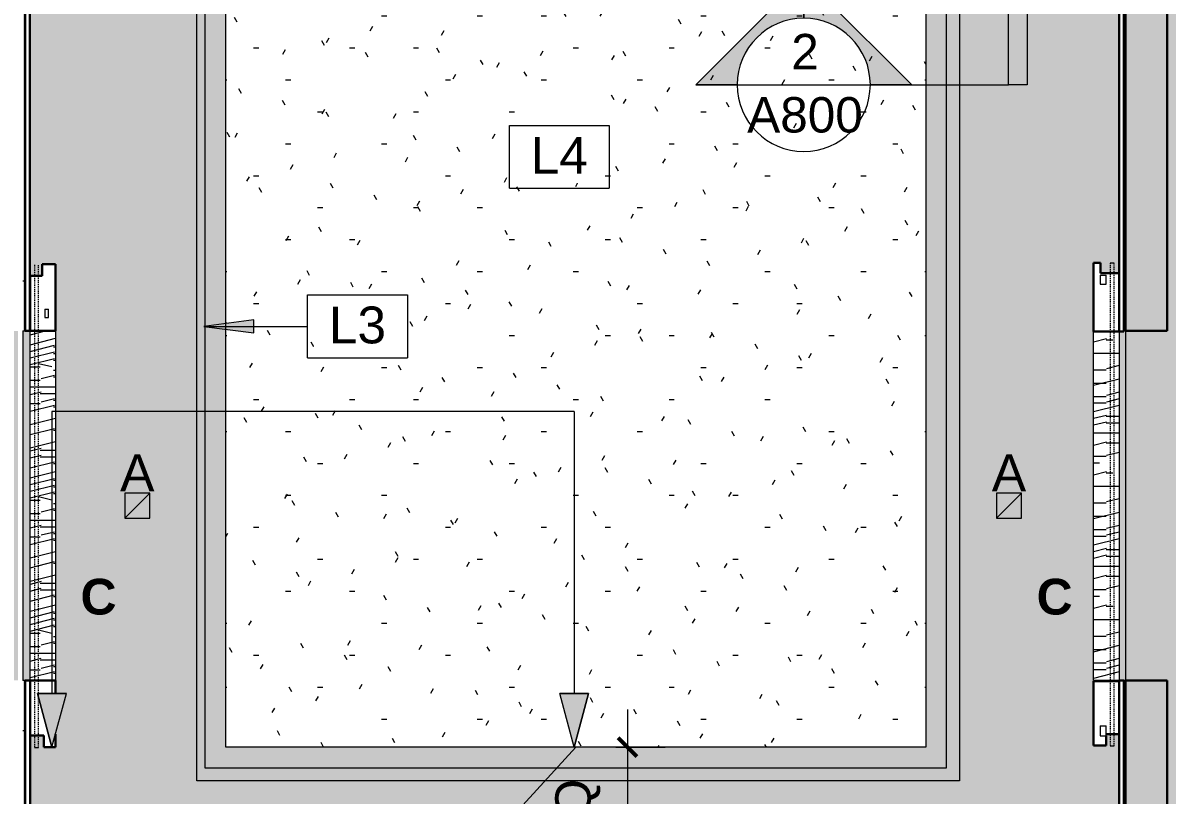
# Model space of a CAD drawing. Header units: inches. Extents: x -653 to 646, y -622 to -20.
# Drawn here: x -173.6 to -36.1, y -454.6 to -361.8 of the extents above; entities that cross this region are included whole.
import ezdxf

# ---------------------------------------------------------------- set-up
doc = ezdxf.new("R2010")
doc.units = ezdxf.units.IN
doc.header["$MEASUREMENT"] = 0
doc.linetypes.add('Hidden 1_8_', pattern=[0.1875, 0.125, -0.0625])
for name, color, linetype, lineweight in [('06_555 11th St_dwg', 8, 'Continuous', 9), ('A-ANNO-DIMS', 211, 'Continuous', 9), ('A-ANNO-DIMS-48', 211, 'Continuous', 9), ('A-ANNO-KEYN', 231, 'Continuous', 9), ('A-ANNO-NOTE', 131, 'Continuous', 9), ('A-CLNG', 13, 'Continuous', 18), ('A-CLNG-IDEN', 151, 'Continuous', 9), ('A-CLNG-PATT', 13, 'Continuous', 18), ('A-DETL', 90, 'Continuous', 9), ('A-DETL-GENF', 92, 'Continuous', 9), ('A-DETL-HDLN', 90, 'Hidden 1_8_', 9), ('A-DETL-THIN', 151, 'Continuous', 9), ('A-WALL-PATT', 111, 'Continuous', 18), ('E-LITE-EQPM', 33, 'Continuous', 9), ('E-LITE-EQPM-IDEN', 33, 'Continuous', 9), ('G-ANNO-SYMB', 111, 'Continuous', 9), ('G-ANNO-TEXT', 231, 'Continuous', 9), ('I-WALL', 2, 'Continuous', 18), ('Q-CASE', 31, 'Continuous', 9), ('W', 7, 'Continuous', 9)]:
    doc.layers.add(name, color=color, linetype=linetype, lineweight=lineweight)
doc.styles.add('Arial_2', font='arial.ttf', dxfattribs={"height": 4.425898})
doc.styles.add('Swis721 Lt BT', font='swissl.ttf', dxfattribs={"height": 4.257319})
doc.styles.add('Swis721 Lt BT_B', font='', dxfattribs={"height": 4.291988})
doc.styles.get('Swis721 Lt BT_B').set_extended_font_data('Swis721 Lt BT', bold=True)
doc.dimstyles.new('OTJ_-_3_32__Linear__1_2__Tolerance', dxfattribs={"dimscale": 12, "dimtxt": 4.5, "dimasz": 0.1875, "dimexe": 0.375, "dimexo": 0.25, "dimgap": 0.25, "dimtad": 1, "dimdec": 1, "dimrnd": 0.5, "dimzin": 3, "dimdsep": 46, "dimlunit": 4, "dimtxsty": 'Swis721 Lt BT', "dimblk1": 'OBLIQUE', "dimblk2": 'OBLIQUE', "dimsah": 1, "dimcen": 0.09, "dimdle": 0.375, "dimazin": 0, "dimtfac": 1, "dimtdec": 4, "dimtix": 1, "dimtmove": 0, "dimatfit": 3, "dimfxl": 1, "dimtvp": 1, "dimfrac": 2, "dimtolj": 1, "dimtzin": 0, "dimarcsym": 2})
pattern_1 = [(0, (0, 0), (15.36, 3.84), [0.634, -10.886, 0.634, -10.886, -61.44]), (0, (0, 0), (15.36, 3.84), [-23.04, 0.634, -22.406, 0.634, -10.886, -26.88]), (0, (0, 0), (15.36, 3.84), [-57.6, 0.634, -7.046, 0.634, -18.566]), (120, (5.76, 1.92), (-11.005538, 11.38215), [0.634, -10.886, 0.634, -10.886, -61.44]), (120, (5.76, 1.92), (-11.005538, 11.38215), [-23.04, 0.634, -22.406, 0.634, -10.886, -26.88]), (120, (5.76, 1.92), (-11.005538, 11.38215), [-57.6, 0.634, -7.046, 0.634, -18.566]), (240, (7.68, 9.6), (-4.354462, -15.22215), [0.634, -10.886, 0.634, -10.886, -61.44]), (240, (7.68, 9.6), (-4.354462, -15.22215), [-23.04, 0.634, -22.406, 0.634, -10.886, -26.88]), (240, (7.68, 9.6), (-4.354462, -15.22215), [-57.6, 0.634, -7.046, 0.634, -18.566])]

# ---------------------------------------------------------------- blocks, each defined once
blk = doc.blocks.new('COVE LIGHT - COVE LIGHT-5210953-FIRST FLOOR')
at = {"layer": 'E-LITE-EQPM'}
for p, q in [((-152.73, -452.86), (-152.73, -170.95)), ((-61.09, -170.95), (-61.09, -452.86)), ((-151.76, -172.14), (-151.76, -451.29)), ((-62.64, -451.29), (-62.64, -172.14)), ((-151.76, -451.29), (-62.64, -451.29)), ((-61.09, -452.86), (-152.73, -452.86))]:
    blk.add_line(p, q, dxfattribs=at)
blk = doc.blocks.new('ELEV DOOR COVE - ELEV DOOR COVE-5210991-FIRST FLOOR')
at = {"layer": 'E-LITE-EQPM'}
for p, q in [((-44.2, -392.12), (-44.2, -393.2)), ((-44.2, -392.12), (-43.48, -392.12)), ((-44.2, -393.2), (-43.48, -393.2)), ((-43.48, -393.2), (-43.48, -392.12)), ((-171.01, -396.18), (-171.01, -397.18)), ((-171.01, -396.18), (-170.57, -396.18)), ((-171.01, -397.18), (-170.57, -397.18)), ((-170.57, -397.18), (-170.57, -396.18)), ((-44.2, -440.79), (-44.2, -440.86)), ((-43.48, -440.86), (-43.48, -440.79)), ((-44.2, -446.26), (-44.2, -447.46)), ((-44.2, -446.26), (-43.48, -446.26)), ((-43.48, -447.46), (-43.48, -446.26)), ((-44.2, -447.46), (-43.48, -447.46))]:
    blk.add_line(p, q, dxfattribs=at)
blk = doc.blocks.new('GLASS PANEL2 - GLASS PANEL-5234145-FIRST FLOOR')
at = {"layer": 'Q-CASE', "lineweight": 30}
for p, q in [((-173.35, -165.17), (-172.78, -165.17)), ((-173.35, -231.17), (-173.35, -165.17)), ((-172.78, -165.17), (-172.78, -231.17)), ((-172.78, -231.17), (-173.35, -231.17))]:
    blk.add_line(p, q, dxfattribs=at)
blk = doc.blocks.new('GLASS PANEL3 - GLASS PANEL-5234210-FIRST FLOOR')
at = {"layer": 'Q-CASE', "lineweight": 30}
for p, q in [((-173.35, -440.79), (-172.78, -440.79)), ((-173.35, -460.29), (-173.35, -440.79)), ((-172.78, -440.79), (-172.78, -460.29)), ((-173.14, -460.29), (-173.35, -460.29))]:
    blk.add_line(p, q, dxfattribs=at)
blk = doc.blocks.new('GLASS PANEL4 - GLASS PANEL-5234266-FIRST FLOOR')
at = {"layer": 'Q-CASE', "lineweight": 30}
for p, q in [((-173.35, -165.17), (-172.78, -165.17)), ((-173.35, -184.67), (-173.35, -165.17)), ((-172.78, -165.17), (-172.78, -184.67)), ((-172.78, -184.67), (-173.35, -184.67))]:
    blk.add_line(p, q, dxfattribs=at)
blk = doc.blocks.new('GLASS PANEL5 - GLASS PANEL-5234304-FIRST FLOOR')
at = {"layer": 'Q-CASE', "lineweight": 30}
for p, q in [((-173.35, -118.6), (-172.78, -118.6)), ((-173.35, -184.67), (-173.35, -118.6)), ((-172.78, -118.6), (-172.78, -184.67)), ((-172.78, -184.67), (-173.35, -184.67))]:
    blk.add_line(p, q, dxfattribs=at)
blk = doc.blocks.new('Glass Panels4 - Glass Panels-5235762-FIRST FLOOR')
at = {"layer": 'Q-CASE'}
h = blk.add_hatch(dxfattribs=at)
h.set_pattern_fill('FP_4', color=256, style=0, pattern_type=2)
h.set_pattern_definition([(0, (-3377.969, -2906.731), (0, -16), [3.2, -4.8, 1.6, -6.4]), (0, (-3366.769, -2907.131), (0, -16), [3.2, -12.8]), (0, (-3368.369, -2907.931), (0, -16), [1.6, -14.4]), (0, (-3377.169, -2908.331), (0, -16), [0.8, -11.2, 0.8, -3.2]), (0, (-3371.569, -2909.131), (0, -16), [3.2, -4.8, 0.8, -7.2]), (0, (-3375.569, -2909.531), (0, -16), [2.4, -13.6]), (0, (-3371.569, -2909.931), (0, -16), [4.8, -11.2]), (0, (-3376.369, -2910.331), (0, -16), [3.2, -12.8]), (0, (-3369.969, -2910.731), (0, -16), [8, -8]), (0, (-3374.769, -2911.531), (0, -16), [1.6, -4.8, 3.2, -6.4]), (0, (-3363.569, -2911.931), (0, -16), [3.2, -12.8]), (0, (-3366.769, -2912.331), (0, -16), [1.6, -14.4]), (0, (-3369.969, -2912.731), (0, -16), [1.6, -14.4]), (0, (-3377.969, -2913.131), (0, -16), [3.2, -12.8]), (0, (-3369.969, -2913.531), (0, -16), [3.2, -12.8]), (0, (-3369.969, -2914.331), (0, -16), [3.2, -3.2, 3.2, -6.4]), (0, (-3373.169, -2915.131), (0, -16), [1.6, -8, 3.2, -3.2]), (0, (-3369.969, -2915.531), (0, -16), [4.8, -11.2]), (0, (-3369.969, -2916.331), (0, -16), [3.2, -12.8]), (0, (-3376.369, -2916.731), (0, -16), [4.8, -6.4, 1.6, -3.2]), (0, (-3376.369, -2917.531), (0, -16), [8, -8]), (0, (-3366.769, -2917.931), (0, -16), [1.6, -14.4]), (0, (-3371.569, -2918.331), (0, -16), [3.2, -12.8]), (0, (-3374.769, -2918.731), (0, -16), [1.6, -6.4, 1.6, -6.4]), (0, (-3376.369, -2919.131), (0, -16), [1.6, -4.8, 3.2, -6.4]), (0, (-3373.169, -2919.531), (0, -16), [1.6, -8, 1.6, -4.8]), (0, (-3369.969, -2919.931), (0, -16), [4.8, -11.2]), (0, (-3376.369, -2920.731), (0, -16), [3.2, -12.8]), (0, (-3368.369, -2921.131), (0, -16), [1.6, -14.4]), (0, (-3365.169, -2921.531), (0, -16), [1.6, -14.4]), (345.964, (-3366.769, -2907.931), (15.9998326, 0.000553), [1.648, -64.322]), (345.964, (-3365.169, -2911.531), (15.9998326, 0.000553), [1.648, -64.322]), (345.964, (-3366.769, -2921.131), (15.9998326, 0.000553), [1.648, -64.322]), (345.964, (-3371.569, -2915.131), (15.9998326, 0.000553), [1.648, -64.322]), (345.964, (-3368.369, -2917.531), (15.9998326, 0.000553), [1.648, -64.322]), (345.964, (-3366.769, -2916.331), (15.9998326, 0.000553), [1.648, -64.322]), (345.964, (-3374.769, -2919.131), (15.9998326, 0.000553), [1.648, -64.322]), (345.964, (-3368.369, -2918.331), (15.9998326, 0.000553), [1.648, -64.322]), (345.964, (-3365.169, -2912.331), (15.9998326, 0.000553), [3.296, -62.674]), (345.964, (-3366.769, -2913.531), (15.9998326, 0.000553), [3.296, -62.674]), (345.964, (-3366.769, -2914.331), (15.9998326, 0.000553), [3.296, -62.674]), (194.036, (-3371.569, -2909.131), (-15.9998326, 0.000553), [1.648, -3.296, 1.648, -59.378]), (194.036, (-3374.769, -2911.531), (-15.9998326, 0.000553), [1.648, -64.322]), (194.036, (-3374.769, -2918.731), (-15.9998326, 0.000553), [3.296, -62.674]), (165.964, (-3366.769, -2907.131), (-15.9998326, -0.000553), [1.648, -64.322]), (14.036, (-3363.569, -2907.131), (15.9998326, -0.000553), [1.648, -64.322]), (14.036, (-3368.369, -2912.731), (15.9998326, -0.000553), [1.648, -64.322]), (14.036, (-3365.169, -2915.531), (15.9998326, -0.000553), [1.648, -64.322]), (14.036, (-3371.569, -2916.731), (15.9998326, -0.000553), [1.648, -64.322]), (14.036, (-3373.169, -2918.731), (15.9998326, -0.000553), [1.648, -64.322]), (14.036, (-3371.569, -2919.531), (15.9998326, -0.000553), [1.648, -64.322]), (14.036, (-3371.569, -2916.731), (15.9998326, -0.000553), [1.648, -64.322]), (14.036, (-3366.769, -2919.131), (15.9998326, -0.000553), [6.592, -59.378]), (14.036, (-3376.369, -2908.331), (15.9998326, -0.000553), [6.592, -59.378]), (14.036, (-3374.769, -2909.531), (15.9998326, -0.000553), [6.592, -59.378]), (14.036, (-3373.169, -2910.331), (15.9998326, -0.000553), [1.648, -3.296, 3.296, -57.73]), (14.036, (-3373.169, -2911.531), (15.9998326, -0.000553), [3.296, -3.296, 3.296, -56.082]), (14.036, (-3374.769, -2913.131), (15.9998326, -0.000553), [6.592, -59.378]), (14.036, (-3376.369, -2914.331), (15.9998326, -0.000553), [6.592, -59.378]), (14.036, (-3376.369, -2915.131), (15.9998326, -0.000553), [6.592, -59.378]), (14.036, (-3365.169, -2919.931), (15.9998326, -0.000553), [1.648, -64.322]), (14.036, (-3363.569, -2921.531), (15.9998326, -0.000553), [3.296, -62.674]), (14.036, (-3373.169, -2920.731), (15.9998326, -0.000553), [3.296, -62.674]), (14.036, (-3374.769, -2906.731), (15.9998326, -0.000553), [6.592, -59.378]), (14.036, (-3365.169, -2917.931), (15.9998326, -0.000553), [4.944, -61.026]), (14.036, (-3363.569, -2916.731), (15.9998326, -0.000553), [9.888, -56.082])])
h.paths.add_polyline_path([(-172.78, -440.79), (-169.72, -440.79), (-169.72, -398.79), (-172.78, -398.79), (-172.78, -428.4)], flags=0)
at = {"layer": 'Q-CASE', "lineweight": 30}
for p, q in [((-171.32, -390.79), (-169.72, -390.79)), ((-171.32, -392.17), (-171.32, -390.79)), ((-169.72, -390.79), (-169.72, -398.79)), ((-172.78, -398.79), (-172.78, -392.17)), ((-172.78, -392.17), (-171.32, -392.17)), ((-169.72, -398.79), (-172.78, -398.79)), ((-172.78, -447.41), (-172.78, -440.79)), ((-172.78, -440.79), (-169.72, -440.79)), ((-169.72, -440.79), (-169.72, -442.34)), ((-171.1, -447.41), (-172.78, -447.41)), ((-171.1, -448.79), (-171.1, -447.41)), ((-169.72, -447.25), (-169.72, -448.79)), ((-169.72, -448.79), (-171.1, -448.79))]:
    blk.add_line(p, q, dxfattribs=at)
at = {"layer": 'Q-CASE'}
for p, q in [((-172.78, -440.79), (-172.78, -398.79)), ((-169.72, -398.79), (-169.72, -440.79))]:
    blk.add_line(p, q, dxfattribs=at)
blk = doc.blocks.new('Glass Panels1 - Glass Panels-5236062-FIRST FLOOR')
at = {"layer": 'Q-CASE'}
h = blk.add_hatch(dxfattribs=at)
h.set_pattern_fill('FP_5', color=256, style=0, pattern_type=2)
h.set_pattern_definition([(180, (6550.14, 158.491), (2e-15, 16), [3.2, -4.8, 1.6, -6.4]), (180, (6538.94, 158.891), (2e-15, 16), [3.2, -12.8]), (180, (6540.54, 159.691), (2e-15, 16), [1.6, -14.4]), (180, (6549.34, 160.091), (2e-15, 16), [0.8, -11.2, 0.8, -3.2]), (180, (6543.74, 160.891), (2e-15, 16), [3.2, -4.8, 0.8, -7.2]), (180, (6547.74, 161.291), (2e-15, 16), [2.4, -13.6]), (180, (6543.74, 161.691), (2e-15, 16), [4.8, -11.2]), (180, (6548.54, 162.091), (2e-15, 16), [3.2, -12.8]), (180, (6542.14, 162.491), (2e-15, 16), [8, -8]), (180, (6546.94, 163.291), (2e-15, 16), [1.6, -4.8, 3.2, -6.4]), (180, (6535.74, 163.691), (2e-15, 16), [3.2, -12.8]), (180, (6538.94, 164.091), (2e-15, 16), [1.6, -14.4]), (180, (6542.14, 164.491), (2e-15, 16), [1.6, -14.4]), (180, (6550.14, 164.891), (2e-15, 16), [3.2, -12.8]), (180, (6542.14, 165.291), (2e-15, 16), [3.2, -12.8]), (180, (6542.14, 166.091), (2e-15, 16), [3.2, -3.2, 3.2, -6.4]), (180, (6545.34, 166.891), (2e-15, 16), [1.6, -8, 3.2, -3.2]), (180, (6542.14, 167.291), (2e-15, 16), [4.8, -11.2]), (180, (6542.14, 168.091), (2e-15, 16), [3.2, -12.8]), (180, (6548.54, 168.491), (2e-15, 16), [4.8, -6.4, 1.6, -3.2]), (180, (6548.54, 169.291), (2e-15, 16), [8, -8]), (180, (6538.94, 169.691), (2e-15, 16), [1.6, -14.4]), (180, (6543.74, 170.091), (2e-15, 16), [3.2, -12.8]), (180, (6546.94, 170.491), (2e-15, 16), [1.6, -6.4, 1.6, -6.4]), (180, (6548.54, 170.891), (2e-15, 16), [1.6, -4.8, 3.2, -6.4]), (180, (6545.34, 171.291), (2e-15, 16), [1.6, -8, 1.6, -4.8]), (180, (6542.14, 171.691), (2e-15, 16), [4.8, -11.2]), (180, (6548.54, 172.491), (2e-15, 16), [3.2, -12.8]), (180, (6540.54, 172.891), (2e-15, 16), [1.6, -14.4]), (180, (6537.34, 173.291), (2e-15, 16), [1.6, -14.4]), (165.964, (6538.94, 159.691), (-15.9998326, -0.000553), [1.648, -64.322]), (165.964, (6537.34, 163.291), (-15.9998326, -0.000553), [1.648, -64.322]), (165.964, (6538.94, 172.891), (-15.9998326, -0.000553), [1.648, -64.322]), (165.964, (6543.74, 166.891), (-15.9998326, -0.000553), [1.648, -64.322]), (165.964, (6540.54, 169.291), (-15.9998326, -0.000553), [1.648, -64.322]), (165.964, (6538.94, 168.091), (-15.9998326, -0.000553), [1.648, -64.322]), (165.964, (6546.94, 170.891), (-15.9998326, -0.000553), [1.648, -64.322]), (165.964, (6540.54, 170.091), (-15.9998326, -0.000553), [1.648, -64.322]), (165.964, (6537.34, 164.091), (-15.9998326, -0.000553), [3.296, -62.674]), (165.964, (6538.94, 165.291), (-15.9998326, -0.000553), [3.296, -62.674]), (165.964, (6538.94, 166.091), (-15.9998326, -0.000553), [3.296, -62.674]), (14.036, (6543.74, 160.891), (15.9998326, -0.000553), [1.648, -3.296, 1.648, -59.378]), (14.036, (6546.94, 163.291), (15.9998326, -0.000553), [1.648, -64.322]), (14.036, (6546.94, 170.491), (15.9998326, -0.000553), [3.296, -62.674]), (345.964, (6538.94, 158.891), (15.9998326, 0.000553), [1.648, -64.322]), (194.036, (6535.74, 158.891), (-15.9998326, 0.000553), [1.648, -64.322]), (194.036, (6540.54, 164.491), (-15.9998326, 0.000553), [1.648, -64.322]), (194.036, (6537.34, 167.291), (-15.9998326, 0.000553), [1.648, -64.322]), (194.036, (6543.74, 168.491), (-15.9998326, 0.000553), [1.648, -64.322]), (194.036, (6545.34, 170.491), (-15.9998326, 0.000553), [1.648, -64.322]), (194.036, (6543.74, 171.291), (-15.9998326, 0.000553), [1.648, -64.322]), (194.036, (6543.74, 168.491), (-15.9998326, 0.000553), [1.648, -64.322]), (194.036, (6538.94, 170.891), (-15.9998326, 0.000553), [6.592, -59.378]), (194.036, (6548.54, 160.091), (-15.9998326, 0.000553), [6.592, -59.378]), (194.036, (6546.94, 161.291), (-15.9998326, 0.000553), [6.592, -59.378]), (194.036, (6545.34, 162.091), (-15.9998326, 0.000553), [1.648, -3.296, 3.296, -57.73]), (194.036, (6545.34, 163.291), (-15.9998326, 0.000553), [3.296, -3.296, 3.296, -56.082]), (194.036, (6546.94, 164.891), (-15.9998326, 0.000553), [6.592, -59.378]), (194.036, (6548.54, 166.091), (-15.9998326, 0.000553), [6.592, -59.378]), (194.036, (6548.54, 166.891), (-15.9998326, 0.000553), [6.592, -59.378]), (194.036, (6537.34, 171.691), (-15.9998326, 0.000553), [1.648, -64.322]), (194.036, (6535.74, 173.291), (-15.9998326, 0.000553), [3.296, -62.674]), (194.036, (6545.34, 172.491), (-15.9998326, 0.000553), [3.296, -62.674]), (194.036, (6546.94, 158.491), (-15.9998326, 0.000553), [6.592, -59.378]), (194.036, (6537.34, 169.691), (-15.9998326, 0.000553), [4.944, -61.026]), (194.036, (6535.74, 168.491), (-15.9998326, 0.000553), [9.888, -56.082])])
h.paths.add_polyline_path([(3342.74, 2624.25), (3344.96, 2624.25), (3344.96, 2666.18), (3341.89, 2666.18), (3341.89, 2624.25)], flags=0)
at = {"layer": 'Q-CASE', "lineweight": 30}
for p, q in [((3341.89, 2674.43), (3342.74, 2674.43)), ((3341.89, 2666.18), (3341.89, 2674.43)), ((3342.74, 2674.43), (3342.74, 2673.17)), ((3342.74, 2673.17), (3344.96, 2673.17)), ((3344.96, 2673.17), (3344.96, 2666.18)), ((3344.96, 2666.18), (3341.89, 2666.18)), ((3341.89, 2616.43), (3341.89, 2624.18)), ((3341.89, 2624.18), (3344.96, 2624.18)), ((3344.96, 2624.18), (3344.96, 2617.79)), ((3344.96, 2617.79), (3343.39, 2617.79)), ((3343.39, 2617.58), (3343.39, 2616.43)), ((3343.39, 2616.43), (3341.89, 2616.43))]:
    blk.add_line(p, q, dxfattribs=at)
at = {"layer": 'Q-CASE'}
for p, q in [((3341.89, 2624.25), (3341.89, 2666.18)), ((3344.96, 2666.18), (3344.96, 2624.25)), ((3344.96, 2624.25), (3341.89, 2624.25))]:
    blk.add_line(p, q, dxfattribs=at)
blk = doc.blocks.new('L-Recessed Square Downlight - 4_  F-5242350-FIRST FLOOR')
at = {"layer": 'E-LITE-EQPM'}
for p, q in [((-1.5, -1.5), (-1.5, 1.5)), ((-1.5, 1.5), (1.5, 1.5)), ((-1.5, 1.5), (1.5, -1.5)), ((1.5, 1.5), (1.5, -1.5)), ((1.5, -1.5), (-1.5, -1.5))]:
    blk.add_line(p, q, dxfattribs=at)
blk = doc.blocks.new('06_555 11th St_dwg-4793957-FIRST FLOOR')
at = {"layer": 'W', "color": 9}
for p, q in [((3204.43, 2569.72), (3204.68, 2569.72)), ((3336.93, 2569.72), (3336.72, 2569.72)), ((3204.43, 2563.72), (3204.68, 2563.72)), ((3336.72, 2563.72), (3336.93, 2563.72)), ((3204.68, 2521.72), (3204.43, 2521.72)), ((3204.68, 2482.22), (3204.68, 2521.72)), ((3336.93, 2521.72), (3336.72, 2521.72)), ((3204.43, 2515.72), (3204.68, 2515.72)), ((3336.93, 2515.72), (3336.72, 2515.72))]:
    blk.add_line(p, q, dxfattribs=at)
blk = doc.blocks.new('annotation_Align - Adjustable-5254734-FIRST FLOOR')
at = {"layer": 'A-DETL-GENF'}
for p, q in [((0, -40.32), (0, -6.45)), ((62.75, -40.32), (62.75, -6.45)), ((0, -40.32), (62.75, -40.32))]:
    blk.add_line(p, q, dxfattribs=at)
blk = doc.blocks.new('DIMBLOCK36-FIRST FLOOR')
at = {"layer": 'A-ANNO-DIMS-48'}
for p, q in [((-100.97, -444.29), (-100.97, -465.58)), ((-102.38, -448.79), (-96.47, -448.79)), ((-100.97, -448.79), (-102.38, -448.79)), ((-134.39, -465.58), (-96.47, -465.58)), ((-100.97, -465.58), (-134.39, -465.58))]:
    blk.add_line(p, q, dxfattribs=at)
at = {"layer": 'A-ANNO-DIMS-48', "lineweight": 50}
for p, q in [((-100.97, -448.79), (-102.09, -447.67)), ((-100.97, -448.79), (-99.84, -449.92)), ((-100.97, -465.58), (-102.09, -464.45)), ((-100.97, -465.58), (-99.84, -466.7))]:
    blk.add_line(p, q, dxfattribs=at)
at = {"layer": 'A-ANNO-DIMS-48', "color": 0, "insert": (-109.66, -461.22), "char_height": 4.257, "width": 9.6857, "attachment_point": 1, "rotation": 90, "line_spacing_factor": 1.00667, "style": 'Swis721 Lt BT'}
blk.add_mtext('EQ', dxfattribs=at)
blk = doc.blocks.new('_Oblique')
at = {"color": 0, "linetype": 'ByBlock', "lineweight": -2}
blk.add_line((-0.5, -0.5), (0.5, 0.5), dxfattribs=at)
blk = doc.blocks.new('Keynote Tag - Keynote Number - Boxed-135510-FIRST FLOOR')
at = {"layer": 'A-ANNO-KEYN'}
for p, q in [((-0.125, -0.0792), (-0.125, 0.0781)), ((-0.125, 0.0781), (0.125, 0.0781)), ((0.125, 0.0781), (0.125, -0.0792)), ((-0.125, -0.0792), (0.125, -0.0792))]:
    blk.add_line(p, q, dxfattribs=at)
blk = doc.blocks.new('Drafting View - 3_32_ x 3_8_-334918-FIRST FLOOR')
at = {"layer": 'G-ANNO-SYMB'}
blk.add_hatch(color=256, dxfattribs=at).paths.add_polyline_path([(0, 0.2495), (0, 0), (-0.0469, 0), (-0.0469, 0.2495)], flags=0)
for p, q in [((0, 0.2495), (-0.0469, 0.2495)), ((-0.0469, 0.2495), (-0.0469, 0)), ((0, 0), (0, 0.2495)), ((-0.0469, 0), (0, 0))]:
    blk.add_line(p, q, dxfattribs=at)
blk = doc.blocks.new('Drafting View - Section Head - Filled-1367765-FIRST FLOOR')
at = {"layer": 'G-ANNO-SYMB'}
h = blk.add_hatch(color=256, dxfattribs=at)
edge = h.paths.add_edge_path(flags=0)
edge.add_line((-0.5202, 0), (-0.25, 0.2702))
edge.add_line((-0.25, 0.2702), (-0.25, 0.1667))
edge.add_arc((-0.25, 0), 0.1667, 90, 180)
edge.add_line((-0.4167, 0), (-0.5202, 0))
h = blk.add_hatch(color=256, dxfattribs=at)
edge = h.paths.add_edge_path(flags=0)
edge.add_line((0.0202, 0), (-0.0833, 0))
edge.add_arc((-0.25, 0), 0.1667, 0, 90)
edge.add_line((-0.25, 0.1667), (-0.25, 0.2702))
edge.add_line((-0.25, 0.2702), (0.0202, 0))
for p, q in [((-0.25, 0.2702), (-0.5202, 0)), ((-0.25, 0.2702), (-0.5202, 0)), ((-0.25, 0.2702), (0.0202, 0)), ((-0.25, 0.1667), (-0.25, 0.2702)), ((0.0202, 0), (-0.25, 0.2702)), ((-0.25, 0.2702), (-0.25, 0.1667)), ((-0.5202, 0), (-0.4167, 0)), ((-0.0833, 0), (0.0202, 0)), ((-0.5202, 0), (-0.4167, 0)), ((-0.4167, 0), (-0.5202, 0)), ((0.0202, 0), (-0.0833, 0)), ((-0.0833, 0), (0.0202, 0))]:
    blk.add_line(p, q, dxfattribs=at)
for start, end in [(0, 180), (360, 180), (90, 180), (0, 90), (180, 360)]:
    blk.add_arc((-0.25, 0), 0.1667, start, end, dxfattribs=at)

msp = doc.modelspace()

# ---------------------------------------------------------------- hatches: boundary and pattern name
at = {"layer": 'A-ANNO-KEYN'}
msp.add_hatch(color=256, dxfattribs=at).paths.add_polyline_path([(-151.88, -398.25), (-145.88, -399.04), (-145.88, -397.46)], flags=0)
at = {"layer": 'A-ANNO-NOTE', "lineweight": 5}
for points in [[(-170.14, -448.79), (-168.41, -442.34), (-171.87, -442.34), (-170.29, -448.22)], [(-107.39, -448.79), (-105.66, -442.34), (-109.12, -442.34)]]:
    msp.add_hatch(color=256, dxfattribs=at).paths.add_polyline_path(points, flags=0)
at = {"layer": 'A-CLNG-PATT'}
h = msp.add_hatch(dxfattribs=at)
h.set_pattern_fill('FP_1', color=256, style=0, pattern_type=2)
h.set_pattern_definition(pattern_1)
h.paths.add_polyline_path([(-65.14, -542.54), (-41.14, -542.54), (-41.14, -542.37), (-173.64, -542.37), (-173.64, -542.54), (-72.54, -542.54)], flags=0)
h.paths.add_polyline_path([(-41.91, -440.79), (-43.48, -440.79), (-43.48, -440.86), (-41.91, -440.86)], flags=0)
h.paths.add_polyline_path([(-41.15, -482.37), (-41.14, -482.36), (-41.14, -480.29), (-59.14, -480.29), (-59.14, -460.29), (-41.91, -460.29), (-41.91, -447.25), (-43.48, -447.25), (-43.48, -448.61), (-44.98, -448.61), (-44.98, -440.86), (-44.2, -440.86), (-44.2, -440.79), (-44.98, -440.79), (-44.98, -390.61), (-44.13, -390.61), (-44.13, -391.87), (-41.91, -391.87), (-41.91, -339.19), (-43.48, -339.19), (-43.48, -340.54), (-44.98, -340.54), (-44.98, -282.54), (-44.13, -282.54), (-44.13, -283.8), (-41.91, -283.8), (-41.91, -231.19), (-43.48, -231.19), (-43.48, -232.54), (-44.98, -232.54), (-44.98, -174.54), (-44.13, -174.54), (-44.13, -175.8), (-41.91, -175.8), (-41.91, -224.79), (-41.35, -224.79), (-41.35, -290.79), (-41.91, -290.79), (-41.91, -332.79), (-41.35, -332.79), (-41.35, -398.86), (-41.91, -398.86), (-41.91, -440.79), (-41.35, -440.79), (-41.35, -460.29), (-41.14, -460.29), (-41.14, -145.11), (-173.64, -145.11), (-173.63, -145.23), (-155.64, -145.23), (-155.64, -165.23), (-172.78, -165.23), (-172.78, -176.17), (-171.32, -176.17), (-171.32, -174.79), (-169.72, -174.79), (-169.72, -176.33), (-168.41, -181.25), (-169.72, -181.25), (-169.72, -232.79), (-171.1, -232.79), (-171.1, -231.41), (-172.78, -231.41), (-172.78, -182.79), (-173.35, -182.79), (-173.35, -165.23), (-173.64, -165.23), (-173.64, -482.37), (-56.54, -482.37)], flags=0)
h.paths.add_polyline_path([(-157.45, -480.29), (-173.14, -480.29), (-173.14, -460.29), (-173.35, -460.29), (-173.35, -440.79), (-172.78, -440.79), (-172.78, -392.17), (-171.32, -392.17), (-171.32, -390.79), (-169.72, -390.79), (-169.72, -442.34), (-168.41, -442.34), (-169.72, -447.25), (-169.72, -448.79), (-171.1, -448.79), (-171.1, -447.41), (-172.78, -447.41), (-172.78, -460.29), (-155.14, -460.29), (-155.14, -480.29)], flags=0)
h.paths.add_polyline_path([(-129.18, -468.2), (-135.64, -466.47), (-129.18, -464.75), (-129.18, -466.2)], flags=0)
h.paths.add_polyline_path([(-85.59, -467.31), (-85.59, -463.85), (-79.14, -465.58)], flags=0)
h.paths.add_polyline_path([(-65.14, -448.79), (-149.26, -448.79), (-149.26, -174.79), (-65.14, -174.79), (-65.14, -396.39)], flags=0)
h.paths.add_polyline_path([(-173.39, -398.79), (-173.39, -332.79), (-172.82, -332.79), (-172.82, -398.79)], flags=0)
h.paths.add_polyline_path([(-171.1, -340.79), (-171.1, -339.41), (-172.78, -339.41), (-172.78, -284.17), (-171.32, -284.17), (-171.32, -282.79), (-169.72, -282.79), (-169.72, -340.79)], flags=0)
h.paths.add_polyline_path([(-173.39, -290.79), (-173.39, -224.79), (-172.82, -224.79), (-172.82, -290.79)], flags=0)
h.paths.add_polyline_path([(-42.73, -165.23), (-59.39, -165.23), (-59.39, -145.23), (-41.39, -145.23), (-41.39, -165.23)], flags=0)
h.paths.add_polyline_path([(-69.18, -160.2), (-75.64, -158.47), (-69.18, -156.75)], flags=0)
h.paths.add_polyline_path([(-129.18, -160.2), (-135.64, -158.47), (-129.18, -156.75)], flags=0)
h = msp.add_hatch(dxfattribs=at)
h.set_pattern_fill('FP_1', color=256, style=0, pattern_type=2)
h.set_pattern_definition(pattern_1)
h.paths.add_polyline_path([(-65.14, -448.79), (-65.14, -174.79), (-149.26, -174.79), (-149.26, -448.79), (-98.72, -448.79)], flags=0)
h.paths.add_polyline_path([(-107.39, -448.79), (-109.12, -442.34), (-105.66, -442.34)], flags=0)
h.paths.add_polyline_path([(-105.66, -181.25), (-109.12, -181.25), (-107.39, -174.79)], flags=0)
at = {"layer": 'A-DETL-GENF'}
h = msp.add_hatch(color=254, dxfattribs=at)
h.paths.add_polyline_path([(-653.39, -622.4), (614.42, -622.4), (614.42, -482.36), (532.68, -482.37), (532.68, -557.54), (-617.47, -557.54), (-617.47, -516.92), (-653.39, -516.92), (-653.39, -571.97)], flags=0)
h.paths.add_polyline_path([(-617.47, -511.67), (-617.47, -451.04), (-630.09, -451.04), (-630.09, -445.79), (-541.22, -445.79), (-541.22, -147.23), (-653.39, -147.23), (-653.39, -303.04), (-541.59, -303.04), (-541.59, -308.29), (-653.39, -308.29), (-653.39, -309.3), (-632.37, -309.3), (-632.37, -334.67), (-541.59, -334.67), (-541.59, -339.92), (-653.39, -339.92), (-653.39, -511.67), (-618.41, -511.67)], flags=0)
h.paths.add_polyline_path([(-394.7, -481.62), (-394.7, -464.68), (-382.7, -464.68), (-382.7, -477.74), (-178.64, -477.74), (-178.64, -440.79), (-174.22, -440.79), (-174.22, -398.79), (-178.64, -398.79), (-178.64, -332.79), (-174.22, -332.79), (-174.22, -290.79), (-178.64, -290.79), (-178.64, -224.98), (-174.22, -224.98), (-174.22, -182.79), (-178.64, -182.79), (-178.64, -146.61), (-340.08, -146.61), (-340.08, -181.98), (-292.7, -181.98), (-292.7, -155.79), (-283.57, -155.79), (-283.57, -254.98), (-189.39, -254.98), (-189.39, -155.79), (-184.39, -155.79), (-184.39, -358.79), (-189.39, -358.79), (-189.39, -259.61), (-283.57, -259.61), (-283.57, -358.79), (-292.7, -358.79), (-292.7, -276.12), (-388.7, -276.12), (-388.7, -218.61), (-438.19, -218.61), (-438.19, -188.29), (-433.57, -188.29), (-433.57, -213.98), (-344.71, -213.98), (-344.71, -146.61), (-433.57, -146.61), (-433.57, -148.29), (-438.19, -148.29), (-438.19, -146.61), (-536.59, -146.61), (-536.59, -339.98), (-515.34, -339.98), (-515.34, -476.99), (-448.19, -476.99), (-448.19, -468.3), (-443.57, -468.3), (-443.57, -428.3), (-448.19, -428.3), (-448.19, -397.3), (-388.7, -397.3), (-388.7, -297.81), (-384.07, -297.81), (-384.07, -409.3), (-382.7, -409.3), (-382.7, -424.68), (-394.7, -424.68), (-394.72, -481.62)], flags=0)
h.paths.add_polyline_path([(614.42, -477.73), (614.42, -146.04), (521.36, -146.04), (521.36, -387.04), (483.93, -387.04), (483.93, -407.79), (555.8, -407.79), (555.8, -391.92), (521.6, -391.92), (521.6, -387.29), (593.1, -387.29), (593.1, -391.92), (560.43, -391.92), (560.43, -435.04), (555.8, -435.04), (555.8, -475.04), (560.43, -475.04), (560.43, -477.73), (611.45, -477.73)], flags=0)
h.paths.add_polyline_path([(77.76, -477.73), (215.86, -477.73), (215.86, -421.04), (219.36, -421.04), (219.36, -477.73), (313.61, -477.73), (313.61, -425.54), (373.36, -425.54), (373.36, -337.54), (346.86, -337.54), (346.86, -200.11), (293.61, -200.11), (293.61, -186.61), (194.93, -186.61), (194.93, -191.47), (190.3, -191.47), (190.3, -181.29), (194.93, -181.29), (194.93, -181.98), (293.61, -181.98), (293.61, -155.48), (356.36, -155.48), (356.36, -158.54), (379.86, -158.54), (379.86, -146.04), (194.93, -146.04), (194.93, -147.29), (190.3, -147.29), (190.3, -146.04), (171.36, -146.04), (171.36, -143.29), (96.36, -143.29), (96.36, -146.04), (-36.14, -146.04), (-36.14, -182.79), (-41.14, -182.79), (-41.14, -224.79), (-36.14, -224.79), (-36.14, -290.79), (-41.14, -290.79), (-41.14, -332.79), (-36.14, -332.79), (-36.14, -398.79), (-41.14, -398.79), (-41.14, -440.79), (-36.14, -440.79), (-36.14, -477.73), (-8.39, -477.73), (-8.39, -473.54), (47.61, -473.54), (47.61, -477.73), (77.55, -477.73)], flags=0)
h.paths.add_polyline_path([(379.36, -477.73), (379.36, -429.04), (317.11, -429.04), (317.11, -477.73)], flags=0)
h.paths.add_polyline_path([(444.05, -477.73), (444.05, -476.04), (448.68, -476.04), (448.68, -436.04), (444.05, -436.04), (444.05, -387.04), (430.86, -387.04), (430.86, -383.54), (502.36, -383.54), (502.36, -146.04), (383.36, -146.04), (383.36, -162.04), (356.36, -162.04), (356.36, -192.04), (383.61, -192.04), (383.61, -195.54), (356.36, -195.54), (356.36, -334.04), (383.61, -334.04), (383.61, -337.54), (382.86, -337.54), (382.86, -383.54), (395.11, -383.54), (395.11, -387.04), (382.86, -387.04), (382.86, -477.73)], flags=0)
h.paths.add_polyline_path([(-528.64, -476.99), (-519.97, -476.99), (-519.97, -344.61), (-532.22, -344.61), (-532.22, -476.99)], flags=0)
h.paths.add_polyline_path([(-189.39, -467.79), (-189.39, -370.79), (-184.39, -370.79), (-184.39, -467.79)], flags=0)
h.paths.add_polyline_path([(-288.07, -467.79), (-292.7, -467.79), (-292.7, -370.79), (-283.57, -370.79), (-283.57, -467.79)], flags=0)
h.paths.add_polyline_path([(70.11, -467.79), (70.11, -370.79), (73.61, -370.79), (73.61, -467.79)], flags=0)
h.paths.add_polyline_path([(77.55, -467.79), (74.05, -467.79), (74.05, -370.79), (77.55, -370.79), (77.55, -465.14)], flags=0)
h.paths.add_polyline_path([(-25.89, -467.79), (-30.89, -467.79), (-30.89, -370.79), (-25.89, -370.79), (-25.89, -461.79)], flags=0)
h.paths.add_polyline_path([(-234.09, -461.79), (-264.89, -461.79), (-264.89, -377.79), (-190.64, -377.79), (-190.64, -398.79), (-197.64, -398.79), (-197.64, -381.29), (-261.39, -381.29), (-261.39, -458.29), (-197.64, -458.29), (-197.64, -440.79), (-190.64, -440.79), (-190.64, -461.79), (-200.39, -461.79)], flags=0)
h.paths.add_polyline_path([(47.61, -461.79), (-24.14, -461.79), (-24.14, -440.79), (-17.14, -440.79), (-17.14, -458.29), (46.61, -458.29), (46.61, -381.29), (-17.14, -381.29), (-17.14, -398.79), (-24.14, -398.79), (-24.14, -377.79), (50.11, -377.79), (50.11, -461.79)], flags=0)
h.paths.add_polyline_path([(477.02, -407.79), (479.3, -407.79), (479.3, -387.04), (448.68, -387.04), (448.68, -407.79), (476.72, -407.79)], flags=0)
h.paths.add_polyline_path([(215.86, -381.04), (215.86, -366.79), (77.76, -366.79), (77.76, -359.79), (183.01, -359.79), (183.01, -363.29), (219.36, -363.29), (219.36, -381.04)], flags=0)
h.paths.add_polyline_path([(-200.39, -370.79), (-268.39, -370.79), (-268.39, -361.79), (-200.39, -361.79)], flags=0)
h.paths.add_polyline_path([(46.61, -369.79), (-14.39, -369.79), (-14.39, -360.79), (47.61, -360.79), (47.61, -369.79)], flags=0)
h.paths.add_polyline_path([(70.11, -358.79), (69.86, -358.79), (69.86, -260.11), (-25.89, -260.11), (-25.89, -358.79), (-30.89, -358.79), (-30.89, -155.79), (-25.89, -155.79), (-25.89, -255.48), (69.86, -255.48), (69.86, -155.79), (73.36, -155.79), (73.36, -358.79)], flags=0)
h.paths.add_polyline_path([(73.86, -358.79), (73.86, -155.79), (77.36, -155.79), (77.36, -236.17), (182.76, -236.17), (182.76, -245.42), (77.36, -245.42), (77.36, -358.79), (74.05, -358.79)], flags=0)
h.paths.add_polyline_path([(-264.89, -353.79), (-264.89, -269.79), (-190.64, -269.79), (-190.64, -290.79), (-197.64, -290.79), (-197.64, -273.29), (-261.39, -273.29), (-261.39, -350.29), (-197.64, -350.29), (-197.64, -332.79), (-190.64, -332.79), (-190.64, -353.79), (-261.39, -353.79)], flags=0)
h.paths.add_polyline_path([(50.11, -353.79), (-24.14, -353.79), (-24.14, -332.79), (-17.14, -332.79), (-17.14, -350.29), (46.61, -350.29), (46.61, -273.29), (-17.14, -273.29), (-17.14, -290.79), (-24.14, -290.79), (-24.14, -269.79), (50.11, -269.79), (50.11, -350.29)], flags=0)
h.paths.add_polyline_path([(186.86, -337.79), (186.86, -262.79), (190.36, -262.79), (190.36, -337.79)], flags=0)
h.paths.add_polyline_path([(194.36, -337.79), (190.86, -337.79), (190.86, -262.79), (194.36, -262.79), (194.36, -321.05)], flags=0)
h.paths.add_polyline_path([(-296.59, -271.5), (-292.7, -271.5), (-292.7, -218.61), (-321.09, -218.61), (-321.09, -271.5), (-306.27, -271.5)], flags=0)
h.paths.add_polyline_path([(-325.72, -271.5), (-325.72, -218.61), (-384.07, -218.61), (-384.07, -271.5), (-331.3, -271.5)], flags=0)
h.paths.add_polyline_path([(-199.04, -245.79), (-264.89, -245.79), (-264.89, -161.79), (-190.64, -161.79), (-190.64, -182.79), (-197.64, -182.79), (-197.64, -165.29), (-261.39, -165.29), (-261.39, -242.29), (-197.64, -242.29), (-197.64, -224.79), (-190.64, -224.79), (-190.64, -245.79), (-197.64, -245.79)], flags=0)
h.paths.add_polyline_path([(46.61, -245.79), (-24.14, -245.79), (-24.14, -224.79), (-17.14, -224.79), (-17.14, -242.29), (46.61, -242.29), (46.61, -165.29), (-17.14, -165.29), (-17.14, -182.79), (-24.14, -182.79), (-24.14, -161.79), (50.11, -161.79), (50.11, -245.79)], flags=0)
h.paths.add_polyline_path([(194.36, -232.47), (190.3, -232.47), (190.3, -231.47), (194.93, -231.47), (194.93, -232.47)], flags=0)
h.paths.add_polyline_path([(-292.7, -213.98), (-292.7, -186.61), (-340.08, -186.61), (-340.08, -213.98), (-295.75, -213.98)], flags=0)
h.paths.add_polyline_path([(346.86, -195.48), (346.86, -160.11), (298.24, -160.11), (298.24, -195.48), (316.39, -195.48)], flags=0)
h.paths.add_polyline_path([(-8.39, -151.36), (-8.39, -146.73), (47.61, -146.73), (47.61, -151.36), (46.61, -151.36)], flags=0)
h.paths.add_polyline_path([(297.47, -142.54), (614.42, -142.54), (614.42, -19.69), (-43.64, -19.69), (-43.64, -80.23), (188.43, -80.23), (188.43, -80.29), (188.61, -80.29), (188.61, -142.54), (257.67, -142.54)], flags=0)
h.paths.add_polyline_path([(-448.48, -141.98), (-178.45, -141.98), (-178.44, -141.79), (-176.39, -141.79), (-176.39, -82.29), (-50.39, -82.29), (-50.39, -80.29), (-50.14, -80.29), (-50.14, -19.69), (-653.39, -19.69), (-653.39, -141.98), (-494.92, -141.98)], flags=0)
at = {"layer": 'A-WALL-PATT', "lineweight": 9}
for points in [[(-41.14, -398.79), (-36.14, -398.79), (-36.14, -332.79), (-41.14, -332.79), (-41.14, -396.39)], [(-41.14, -477.73), (-36.14, -477.73), (-36.14, -440.79), (-41.14, -440.79), (-41.14, -471.73)]]:
    msp.add_hatch(color=7, dxfattribs=at).paths.add_polyline_path(points, flags=0)

# ---------------------------------------------------------------- linework, layer by layer
at = {"layer": 'A-ANNO-KEYN'}
for p, q in [((-145.88, -397.46), (-151.88, -398.25)), ((-151.88, -398.25), (-145.88, -399.04)), ((-151.88, -398.25), (-139.42, -398.25)), ((-145.88, -399.04), (-145.88, -397.46))]:
    msp.add_line(p, q, dxfattribs=at)
at = {"layer": 'A-ANNO-NOTE'}
for p, q in [((-168.41, -442.34), (-171.87, -442.34)), ((-171.87, -442.34), (-170.14, -448.79)), ((-170.14, -448.79), (-171.87, -442.34)), ((-171.87, -442.34), (-168.41, -442.34)), ((-170.14, -448.79), (-168.41, -442.34)), ((-170.14, -448.79), (-168.41, -442.34)), ((-107.39, -448.79), (-109.12, -442.34)), ((-109.12, -442.34), (-105.66, -442.34)), ((-107.39, -448.79), (-109.12, -442.34)), ((-105.66, -442.34), (-109.12, -442.34)), ((-105.66, -442.34), (-107.39, -448.79)), ((-107.39, -448.79), (-105.66, -442.34))]:
    msp.add_line(p, q, dxfattribs=at)
at = {"layer": 'A-CLNG'}
for p, q in [((-149.26, -448.79), (-149.26, -174.79)), ((-65.14, -174.79), (-65.14, -448.79)), ((-173.64, -398.79), (-173.64, -440.79)), ((-41.14, -398.79), (-41.14, -440.79)), ((-65.14, -448.79), (-149.26, -448.79))]:
    msp.add_line(p, q, dxfattribs=at)
at = {"layer": 'A-CLNG-IDEN'}
msp.add_line((-107.2, -448.79), (-229.53, -582.74), dxfattribs=at)
at = {"layer": 'A-DETL'}
for p, q in [((-42.49, -390.66), (-42.99, -390.66)), ((-172.24, -448.84), (-171.74, -448.84)), ((-42.99, -448.66), (-42.49, -448.66))]:
    msp.add_line(p, q, dxfattribs=at)
at = {"layer": 'A-DETL-HDLN'}
for p, q in [((-172.24, -390.84), (-172.24, -448.84)), ((-171.74, -448.84), (-171.74, -390.84)), ((-42.99, -390.66), (-42.99, -448.66)), ((-42.49, -448.66), (-42.49, -390.66))]:
    msp.add_line(p, q, dxfattribs=at)
at = {"layer": 'A-DETL-THIN'}
msp.add_line((-41.14, -398.79), (-41.14, -440.79), dxfattribs=at)
at = {"layer": 'G-ANNO-SYMB'}
for p, q in [((-87.8, -369.23), (-71.8, -369.23)), ((-67.8, -369.23), (-55.21, -369.23))]:
    msp.add_line(p, q, dxfattribs=at)
at = {"layer": 'I-WALL', "color": 8, "lineweight": 30}
for p, q in [((-41.14, -398.79), (-41.14, -332.79)), ((-36.14, -332.79), (-36.14, -398.79)), ((-36.14, -398.79), (-41.14, -398.79)), ((-41.14, -460.29), (-41.14, -440.79)), ((-41.14, -440.79), (-36.14, -440.79)), ((-36.14, -440.79), (-36.14, -477.73))]:
    msp.add_line(p, q, dxfattribs=at)

# ---------------------------------------------------------------- block references
at = {"layer": '06_555 11th St_dwg', "color": 7}
msp.add_blockref('06_555 11th St_dwg-4793957-FIRST FLOOR', (-3378.07, -2962.51), dxfattribs=at)
at = {"layer": 'A-ANNO-KEYN', "xscale": 47.99999999999997, "yscale": 47.99999999999997, "zscale": 47.99999999999997}
for p in [(-109.17, -377.85), (-133.42, -398.22)]:
    msp.add_blockref('Keynote Tag - Keynote Number - Boxed-135510-FIRST FLOOR', p, dxfattribs=at)
at = {"layer": 'A-DETL-GENF', "rotation": 180}
msp.add_blockref('annotation_Align - Adjustable-5254734-FIRST FLOOR', (-107.39, -448.79), dxfattribs=at)
at = {"layer": 'E-LITE-EQPM'}
for name in ['COVE LIGHT - COVE LIGHT-5210953-FIRST FLOOR', 'ELEV DOOR COVE - ELEV DOOR COVE-5210991-FIRST FLOOR']:
    msp.add_blockref(name, (0, 0), dxfattribs=at)
at = {"layer": 'E-LITE-EQPM', "extrusion": (0, 0, -1), "rotation": 180}
for p in [(159.89, -419.79), (55.14, -419.79)]:
    msp.add_blockref('L-Recessed Square Downlight - 4_  F-5242350-FIRST FLOOR', p, dxfattribs=at)
at = {"layer": 'G-ANNO-SYMB', "xscale": 47.99999999999997, "yscale": 47.99999999999997, "zscale": 47.99999999999997}
msp.add_blockref('Drafting View - Section Head - Filled-1367765-FIRST FLOOR', (-67.8, -369.23), dxfattribs=at)
at = {"layer": 'G-ANNO-SYMB', "extrusion": (0, 0, -1), "xscale": 47.99999999999997, "yscale": 47.99999999999997, "zscale": 47.99999999999997}
msp.add_blockref('Drafting View - 3_32_ x 3_8_-334918-FIRST FLOOR', (55.21, -369.23), dxfattribs=at)
at = {"layer": 'Q-CASE'}
for name, p in [('GLASS PANEL2 - GLASS PANEL-5234145-FIRST FLOOR', (-0.03, -167.62)), ('GLASS PANEL5 - GLASS PANEL-5234304-FIRST FLOOR', (131.44, -214.19)), ('Glass Panels4 - Glass Panels-5235762-FIRST FLOOR', (0, 0)), ('Glass Panels1 - Glass Panels-5236062-FIRST FLOOR', (-3386.87, -3065.04)), ('GLASS PANEL3 - GLASS PANEL-5234210-FIRST FLOOR', (0, 0)), ('GLASS PANEL4 - GLASS PANEL-5234266-FIRST FLOOR', (131.44, -275.62))]:
    msp.add_blockref(name, p, dxfattribs=at)

# ---------------------------------------------------------------- texts
at = {"layer": 'E-LITE-EQPM-IDEN', "char_height": 4.43, "width": 4.914, "attachment_point": 2, "line_spacing_factor": 0.938532, "style": 'Arial_2'}
for insert in [(-159.89, -413.63), (-55.14, -413.63)]:
    msp.add_mtext('A', dxfattribs=dict(at, insert=insert))
at = {"layer": 'G-ANNO-SYMB', "attachment_point": 2, "line_spacing_factor": 1.00667, "style": 'Swis721 Lt BT'}
for s, insert, char_height, width in [('2', (-79.65, -363.12), 4.26, 3.78), ('A800', (-79.65, -370.71), 4.257, 15.714)]:
    msp.add_mtext(s, dxfattribs=dict(at, insert=insert, char_height=char_height, width=width))
at = {"layer": 'G-ANNO-TEXT', "color": 7, "char_height": 4.292, "width": 5.022, "attachment_point": 1, "line_spacing_factor": 0.998538, "style": 'Swis721 Lt BT_B'}
for insert in [(-166.71, -428.58), (-51.82, -428.58)]:
    msp.add_mtext('\\fSwis721 Lt BT|b1|i0|c0|p34|;C', dxfattribs=dict(at, insert=insert))

# ---------------------------------------------------------------- dimensions: what is measured, and where the dimension line sits
at = {"layer": 'A-ANNO-DIMS'}
dim = msp.add_linear_dim(base=(-100.97, -465.58), p1=(-99.38, -448.79), p2=(-137.39, -465.58), angle=90, text='EQ', dimstyle='OTJ_-_3_32__Linear__1_2__Tolerance', override={"dimpost": '<>', "dimfxl": 41.548914}, dxfattribs=at)
dim.commit()
dim.dimension.update_dxf_attribs({"geometry": 'DIMBLOCK36-FIRST FLOOR', "text_midpoint": (-106.31, -457.19)})

# ---------------------------------------------------------------- next in the draw order: texts
at = {"layer": 'A-ANNO-KEYN', "char_height": 4.426, "width": 8.208, "attachment_point": 2, "line_spacing_factor": 0.938532, "style": 'Arial_2', "bg_fill": 3, "box_fill_scale": 1.25, "bg_fill_color": 0, "bg_fill_transparency": 0}
for s, insert in [('L4', (-109.18, -375.5)), ('L3', (-133.43, -395.87))]:
    msp.add_mtext(s, dxfattribs=dict(at, insert=insert))

doc.saveas('drawing.dxf')
